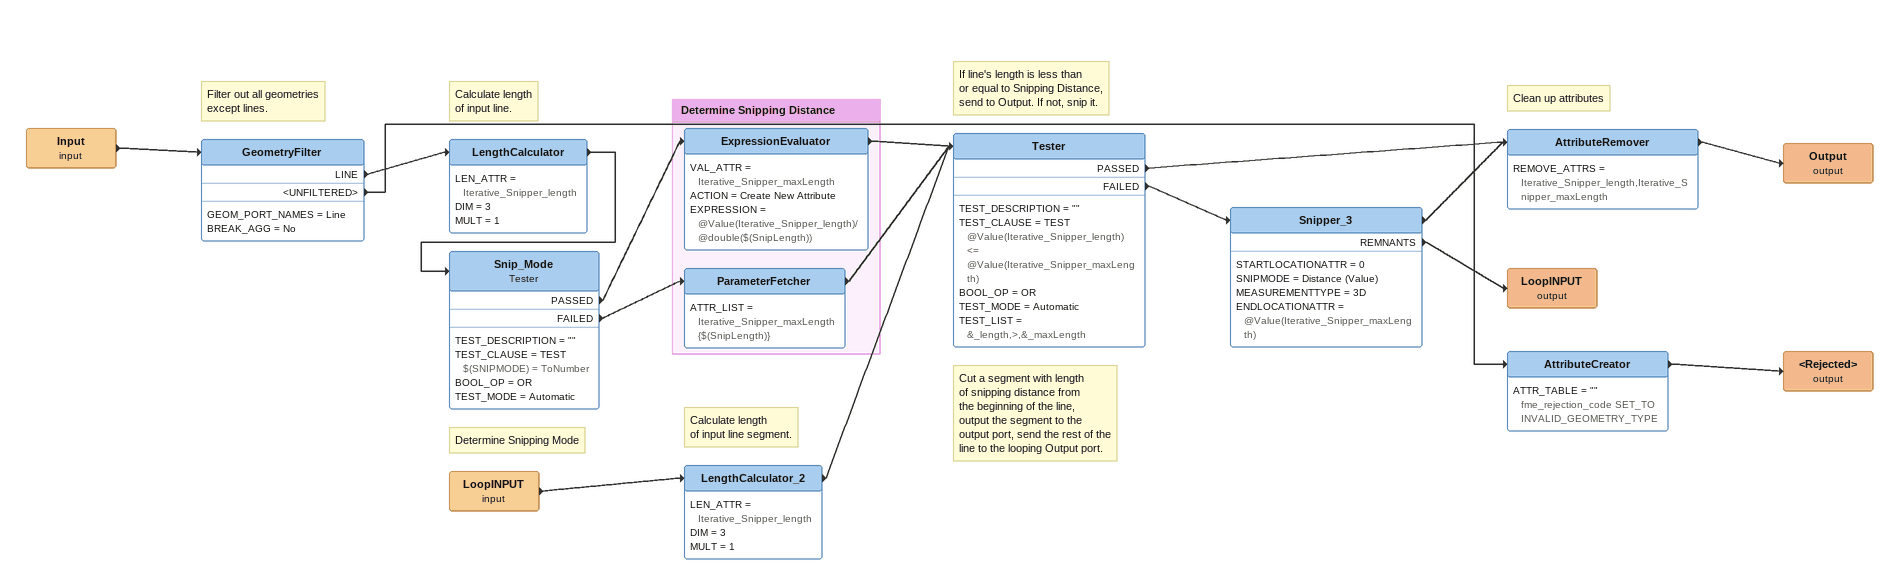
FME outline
Input (input)
    -> GeometryFilter
Note: Filter out all geometries / except lines.
GeometryFilter
    GEOM_PORT_NAMES = Line
    BREAK_AGG = No
    LINE -> LengthCalculator
    <UNFILTERED> -> AttributeCreator
Note: Calculate length / of input line.
LengthCalculator
    LEN_ATTR = Iterative_Snipper_length
    DIM = 3
    MULT = 1
    -> Snip_Mode
Note: Determine Snipping Mode
Snip_Mode: Tester
    TEST_DESCRIPTION = ""
    TEST_CLAUSE = TEST $(SNIPMODE) = ToNumber
    BOOL_OP = OR
    TEST_MODE = Automatic
    PASSED -> ExpressionEvaluator
    FAILED -> ParameterFetcher
AttributeCreator
    ATTR_TABLE = "" fme_rejection_code SET_TO INVALID_GEOMETRY_TYPE
    -> <Rejected> (output)
<Rejected> (output)
LoopINPUT (input)
    -> LengthCalculator_2
Note: Calculate length / of input line segment.
LengthCalculator_2
    LEN_ATTR = Iterative_Snipper_length
    DIM = 3
    MULT = 1
    -> Tester
Note: If line's length is less than / or equal to Snipping Distance, / send to Output. If not, snip it.
Tester
    TEST_DESCRIPTION = ""
    TEST_CLAUSE = TEST @Value(Iterative_Snipper_length) <= @Value(Iterative_Snipper_maxLength)
    BOOL_OP = OR
    TEST_MODE = Automatic
    TEST_LIST = &_length,>,&_maxLength
    PASSED -> AttributeRemover
    FAILED -> Snipper_3
Note: Cut a segment with length / of snipping distance from / the beginning of the line, / output the segment to the / output port, send the rest of the / line to the looping Output port.
Snipper_3
    STARTLOCATIONATTR = 0
    SNIPMODE = Distance (Value)
    MEASUREMENTTYPE = 3D
    ENDLOCATIONATTR = @Value(Iterative_Snipper_maxLength)
    -> AttributeRemover
    REMNANTS -> LoopINPUT (output)
Note: Clean up attributes
AttributeRemover
    REMOVE_ATTRS = Iterative_Snipper_length,Iterative_Snipper_maxLength
    -> Output (output)
Output (output)
LoopINPUT (output)

Bookmark: Determine Snipping Distance
ExpressionEvaluator
    VAL_ATTR = Iterative_Snipper_maxLength
    ACTION = Create New Attribute
    EXPRESSION = @Value(Iterative_Snipper_length)/@double($(SnipLength))
    -> Tester
ParameterFetcher
    ATTR_LIST = Iterative_Snipper_maxLength {$(SnipLength)}
    -> Tester
